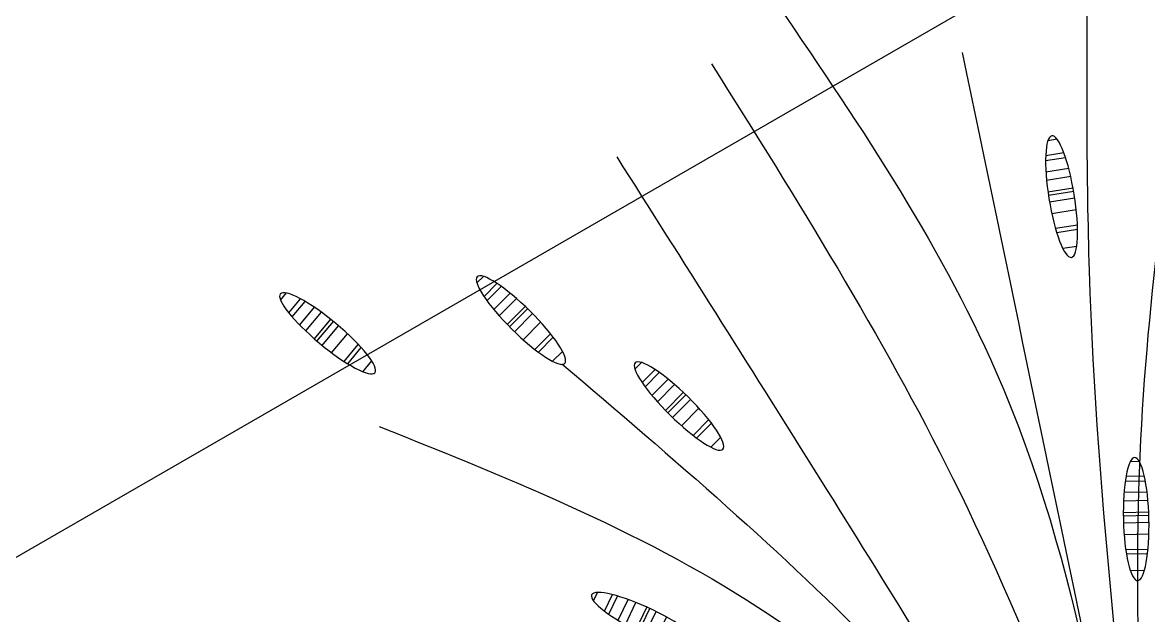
# Model space of a CAD drawing. Header units: metres. Extents: x 1769 to 3632, y 809 to 2652.
# Drawn here: x 2738.3053 to 2738.6659, y 1807.5002 to 1807.6902 of the extents above; entities that cross this region are included whole.
import ezdxf

# ---------------------------------------------------------------- set-up
doc = ezdxf.new("R2010")
doc.units = ezdxf.units.M
doc.header["$LTSCALE"] = 10
for name, color, linetype in [('A-ELEV0', 7, 'Continuous'), ('A-FLOR-LEVL', 2, 'Continuous'), ('L-PLNT', 66, 'Continuous')]:
    doc.layers.add(name, color=color, linetype=linetype)
doc.layers.add('Vegetation - Trees', color=64, linetype='Continuous', lineweight=30)

# ---------------------------------------------------------------- blocks, each defined once
blk = doc.blocks.new('*U107')
at = {"layer": 'Vegetation - Trees'}
for p, q in [((-5.13, 11.36), (-3.23, 12.04)), ((-4.99, 8.06), (-1.24, 9.4)), ((-4.81, 6.96), (-0.69, 8.43)), ((-4.3, 4.62), (0.4, 6.3)), ((-3.82, 2.85), (1.15, 4.62)), ((-3.82, 2.85), (1.15, 4.62)), ((-3.07, 0.42), (2.11, 2.27)), ((-2.84, -0.28), (2.37, 1.58)), ((-2.84, -0.28), (2.37, 1.58)), ((-2.34, -1.67), (2.87, 0.19)), ((-1.39, -4.07), (3.65, -2.26)), ((-0.03, -7.06), (4.49, -5.44)), ((0.4, -7.9), (4.69, -6.36)), ((2.32, -11.02), (5.18, -10)), ((4.49, -12.56), (4.49, -12.56))]:
    blk.add_line(p, q, dxfattribs=at)
blk.add_ellipse((0, 0), major_axis=(4.49, -12.56), ratio=0.207464, dxfattribs=at)
blk = doc.blocks.new('*U122')
at = {"layer": 'Vegetation - Trees'}
for p, q in [((-5.13, 11.36), (-3.23, 12.04)), ((-4.99, 8.06), (-1.24, 9.4)), ((-4.81, 6.96), (-0.69, 8.43)), ((-4.3, 4.62), (0.4, 6.3)), ((-3.82, 2.85), (1.15, 4.62)), ((-3.82, 2.85), (1.15, 4.62)), ((-3.07, 0.42), (2.11, 2.27)), ((-2.84, -0.28), (2.37, 1.58)), ((-2.84, -0.28), (2.37, 1.58)), ((-2.34, -1.67), (2.87, 0.19)), ((-1.39, -4.07), (3.65, -2.26)), ((-0.03, -7.06), (4.49, -5.44)), ((0.4, -7.9), (4.69, -6.36)), ((2.32, -11.02), (5.18, -10)), ((4.49, -12.56), (4.49, -12.56))]:
    blk.add_line(p, q, dxfattribs=at)
blk.add_ellipse((0, 0), major_axis=(4.49, -12.56), ratio=0.207464, dxfattribs=at)
blk = doc.blocks.new('*U120')
at = {"layer": 'Vegetation - Trees'}
for p, q in [((-5.13, 11.36), (-3.23, 12.04)), ((-4.99, 8.06), (-1.24, 9.4)), ((-4.81, 6.96), (-0.69, 8.43)), ((-4.3, 4.62), (0.4, 6.3)), ((-3.82, 2.85), (1.15, 4.62)), ((-3.82, 2.85), (1.15, 4.62)), ((-3.07, 0.42), (2.11, 2.27)), ((-2.84, -0.28), (2.37, 1.58)), ((-2.84, -0.28), (2.37, 1.58)), ((-2.34, -1.67), (2.87, 0.19)), ((-1.39, -4.07), (3.65, -2.26)), ((-0.03, -7.06), (4.49, -5.44)), ((0.4, -7.9), (4.69, -6.36)), ((2.32, -11.02), (5.18, -10)), ((4.49, -12.56), (4.49, -12.56))]:
    blk.add_line(p, q, dxfattribs=at)
blk.add_ellipse((0, 0), major_axis=(4.49, -12.56), ratio=0.207464, dxfattribs=at)
blk = doc.blocks.new('*U119')
at = {"layer": 'Vegetation - Trees'}
for p, q in [((-5.13, 11.36), (-3.23, 12.04)), ((-4.99, 8.06), (-1.24, 9.4)), ((-4.81, 6.96), (-0.69, 8.43)), ((-4.3, 4.62), (0.4, 6.3)), ((-3.82, 2.85), (1.15, 4.62)), ((-3.82, 2.85), (1.15, 4.62)), ((-3.07, 0.42), (2.11, 2.27)), ((-2.84, -0.28), (2.37, 1.58)), ((-2.84, -0.28), (2.37, 1.58)), ((-2.34, -1.67), (2.87, 0.19)), ((-1.39, -4.07), (3.65, -2.26)), ((-0.03, -7.06), (4.49, -5.44)), ((0.4, -7.9), (4.69, -6.36)), ((2.32, -11.02), (5.18, -10)), ((4.49, -12.56), (4.49, -12.56))]:
    blk.add_line(p, q, dxfattribs=at)
blk.add_ellipse((0, 0), major_axis=(4.49, -12.56), ratio=0.207464, dxfattribs=at)
blk = doc.blocks.new('*U113')
at = {"layer": 'Vegetation - Trees'}
for p, q in [((-5.13, 11.36), (-3.23, 12.04)), ((-4.99, 8.06), (-1.24, 9.4)), ((-4.81, 6.96), (-0.69, 8.43)), ((-4.3, 4.62), (0.4, 6.3)), ((-3.82, 2.85), (1.15, 4.62)), ((-3.82, 2.85), (1.15, 4.62)), ((-3.07, 0.42), (2.11, 2.27)), ((-2.84, -0.28), (2.37, 1.58)), ((-2.84, -0.28), (2.37, 1.58)), ((-2.34, -1.67), (2.87, 0.19)), ((-1.39, -4.07), (3.65, -2.26)), ((-0.03, -7.06), (4.49, -5.44)), ((0.4, -7.9), (4.69, -6.36)), ((2.32, -11.02), (5.18, -10)), ((4.49, -12.56), (4.49, -12.56))]:
    blk.add_line(p, q, dxfattribs=at)
at = {"layer": 'Vegetation - Trees', "extrusion": (0, 0, -1)}
blk.add_ellipse((0, 0), major_axis=(4.49, -12.56), ratio=0.207464, dxfattribs=at)
blk = doc.blocks.new('*U112')
at = {"layer": 'Vegetation - Trees'}
for p, q in [((-5.13, 11.36), (-3.23, 12.04)), ((-4.99, 8.06), (-1.24, 9.4)), ((-4.81, 6.96), (-0.69, 8.43)), ((-4.3, 4.62), (0.4, 6.3)), ((-3.82, 2.85), (1.15, 4.62)), ((-3.82, 2.85), (1.15, 4.62)), ((-3.07, 0.42), (2.11, 2.27)), ((-2.84, -0.28), (2.37, 1.58)), ((-2.84, -0.28), (2.37, 1.58)), ((-2.34, -1.67), (2.87, 0.19)), ((-1.39, -4.07), (3.65, -2.26)), ((-0.03, -7.06), (4.49, -5.44)), ((0.4, -7.9), (4.69, -6.36)), ((2.32, -11.02), (5.18, -10)), ((4.49, -12.56), (4.49, -12.56))]:
    blk.add_line(p, q, dxfattribs=at)
at = {"layer": 'Vegetation - Trees', "extrusion": (0, 0, -1)}
blk.add_ellipse((0, 0), major_axis=(4.49, -12.56), ratio=0.207464, dxfattribs=at)
blk = doc.blocks.new('*U111')
at = {"layer": 'Vegetation - Trees'}
for p, q in [((-5.13, 11.36), (-3.23, 12.04)), ((-4.99, 8.06), (-1.24, 9.4)), ((-4.81, 6.96), (-0.69, 8.43)), ((-4.3, 4.62), (0.4, 6.3)), ((-3.82, 2.85), (1.15, 4.62)), ((-3.82, 2.85), (1.15, 4.62)), ((-3.07, 0.42), (2.11, 2.27)), ((-2.84, -0.28), (2.37, 1.58)), ((-2.84, -0.28), (2.37, 1.58)), ((-2.34, -1.67), (2.87, 0.19)), ((-1.39, -4.07), (3.65, -2.26)), ((-0.03, -7.06), (4.49, -5.44)), ((0.4, -7.9), (4.69, -6.36)), ((2.32, -11.02), (5.18, -10)), ((4.49, -12.56), (4.49, -12.56))]:
    blk.add_line(p, q, dxfattribs=at)
at = {"layer": 'Vegetation - Trees', "extrusion": (0, 0, -1)}
blk.add_ellipse((0, 0), major_axis=(4.49, -12.56), ratio=0.207464, dxfattribs=at)
blk = doc.blocks.new('JUNCO PLANTA')
at = {"layer": 'L-PLNT', "color": 61}
for points, knots in [([(1270.89796, 198.21723), (1270.88008, 198.25538), (1270.84199, 198.33667), (1270.78763, 198.40803), (1270.75824, 198.44556)], [0, 0, 0, 0, 0.469397, 1, 1, 1, 1]), ([(1270.93611, 198.27092), (1270.89377, 198.31261), (1270.83456, 198.37091), (1270.77535, 198.42922), (1270.75848, 198.44583)], [0, 0, 0, 0, 0.715137, 1, 1, 1, 1]), ([(1270.9892, 198.30989), (1270.95078, 198.32718), (1270.86891, 198.36401), (1270.79671, 198.41728), (1270.75872, 198.44609)], [0, 0, 0, 0, 0.469345, 1, 1, 1, 1])]:
    blk.add_open_spline(points, degree=3, knots=knots, dxfattribs=at)
for points in [[(1270.92167, 198.22038), (1270.87045, 198.3238), (1270.75383, 198.44452)], [(1270.9686, 198.28896), (1270.90599, 198.33001), (1270.75976, 198.44456)], [(1270.81039, 198.22694), (1270.79172, 198.33951), (1270.76126, 198.44309)], [(1270.86391, 198.20955), (1270.78098, 198.3854), (1270.75838, 198.43121)], [(1270.77058, 198.19548), (1270.78454, 198.30831), (1270.76282, 198.43272)]]:
    blk.add_spline(points, degree=3, dxfattribs=at)
at = {"layer": 'L-PLNT', "color": 39, "true_color": 0x473624}
for name, p, xscale, yscale, zscale, rotation in [('*U119', (1270.85784, 198.37574), 0.001213067589188965, 0.001213067589188965, 0.001213067589188965, 216.1366283790653), ('*U107', (1270.93512, 198.33887), -0.001213067589127255, 0.001213067589127255, 0.001213067589127255, 250.2593274314258), ('*U120', (1270.91845, 198.31335), 0.001213067589128253, 0.001213067589128253, 0.001213067589128253, 208.385032075256), ('*U122', (1270.81776, 198.25876), 0.001213067589163074, 0.001213067589163074, 0.001213067589163074, 172.1199468993721)]:
    blk.add_blockref(name, p, dxfattribs=dict(at, xscale=xscale, yscale=yscale, zscale=zscale, rotation=rotation))
at = {"layer": 'L-PLNT', "color": 39, "true_color": 0x473624, "extrusion": (0, 0, -1)}
for name, p, xscale, yscale, zscale, rotation in [('*U113', (-1270.76564, 198.28242), 0.001213067589096973, 0.001213067589096973, 0.001213067589096973, 167.476752173907), ('*U112', (-1270.81424, 198.21162), 0.001213067589155066, 0.001213067589155066, 0.001213067589155066, 148.3978515625042), ('*U111', (-1270.78381, 198.17085), 0.001213067589117766, 0.001213067589117766, 0.001213067589117766, 153.3002924053825)]:
    blk.add_blockref(name, p, dxfattribs=dict(at, xscale=xscale, yscale=yscale, zscale=zscale, rotation=rotation))
blk = doc.blocks.new('RPA')
at = {"layer": 'A-FLOR-LEVL', "ltscale": 0.01}
blk.add_lwpolyline([(2754.29643, 1815.7418), (2755.49643, 1815.7418), (2755.49643, 1813.79189), (2754.29643, 1813.79189)], close=True, dxfattribs=at)
at = {"layer": 'L-PLNT', "xscale": -1.219505756586727, "yscale": 1.219505756586728, "zscale": 1.219505756586728, "rotation": 207.1846337181579}
blk.add_blockref('JUNCO PLANTA', (1266.18388, 1320.77158), dxfattribs=at)

msp = doc.modelspace()

# ---------------------------------------------------------------- block references
at = {"layer": 'A-ELEV0', "ltscale": 0.01, "rotation": 29.99800635700696}
msp.add_blockref('RPA', (1259.184, -1140.7268), dxfattribs=at)

doc.saveas('drawing.dxf')
